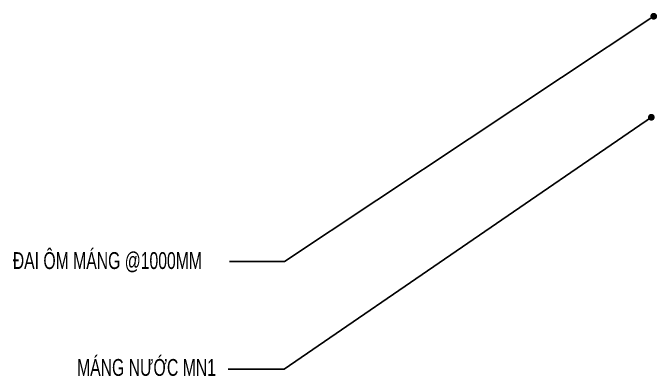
# Model space of a CAD drawing. Header units: inches. Extents: x 2 to 32666, y -5537 to 22.
# Drawn here: x 32570.6 to 32666.4, y -3938.6 to -3884.7 of the extents above; entities that cross this region are included whole.
import ezdxf

# ---------------------------------------------------------------- set-up
doc = ezdxf.new("R2010")
doc.units = ezdxf.units.IN
doc.header["$MEASUREMENT"] = 0
doc.layers.add('3', color=3, linetype='Continuous')
doc.layers.add('DIM', color=8, linetype='Continuous')
doc.styles.add('ST1', font='vnshx.shx', dxfattribs={"width": 0.7})
doc.styles.add('ST1H', font='vnshxh.shx', dxfattribs={"width": 0.7})
doc.dimstyles.new('4', dxfattribs={"dimtxt": 2.5, "dimasz": 1, "dimexe": 1, "dimexo": 0, "dimgap": 1, "dimtad": 1, "dimdec": 0, "dimlfac": 4, "dimzin": 0, "dimdsep": 46, "dimtxsty": 'ST1', "dimblk": 'ARCHTICK', "dimcen": 1, "dimdle": 1, "dimclrd": 8, "dimclre": 8, "dimclrt": 3, "dimadec": 0, "dimazin": 0, "dimtfac": 1, "dimtdec": 0, "dimtix": 1, "dimtmove": 1, "dimatfit": 3, "dimldrblk": 'OPEN30', "dimfxl": 0.18, "dimtfill": 1, "dimtolj": 1, "dimtzin": 0, "dimlwd": -1, "dimlwe": -1, "dimarcsym": 2})

# ---------------------------------------------------------------- blocks, each defined once
blk = doc.blocks.new('_ArchTick')
at = {"color": 0, "linetype": 'ByBlock', "const_width": 0.15}
blk.add_lwpolyline([(-0.5, -0.5), (0.5, 0.5)], dxfattribs=at)
blk = doc.blocks.new('DOT')
at = {"color": 0, "linetype": 'ByBlock'}
blk.add_line((-0.5, 0), (-1, 0), dxfattribs=at)
at = {"color": 0, "linetype": 'ByBlock', "const_width": 0.5}
blk.add_lwpolyline([(-0.25, 0, 1), (0.25, 0, 1)], format="xyb", close=True, dxfattribs=at)

msp = doc.modelspace()

# ---------------------------------------------------------------- texts
at = {"layer": '3', "style": 'ST1H', "width": 0.7}
for s, p in [('®ai «m m¸ng @1000MM', (32570.6089, -3922.7395)), ('m¸ng n\xadíc mn1', (32580.1609, -3938.6098))]:
    msp.add_text(s, height=2.5, dxfattribs=at).set_placement(p)

# ---------------------------------------------------------------- leaders
at = {"layer": 'DIM'}
for points in [[(32665.8836, -3885.2106), (32610.979, -3921.6458), (32602.806, -3921.6458)], [(32665.525, -3900.216), (32610.9304, -3937.6196), (32602.6114, -3937.6196)]]:
    msp.add_leader(points, dimstyle='4', override={"dimgap": 1, "dimtad": 0, "dimzin": 8, "dimldrblk": 'DOT'}, dxfattribs=at)

doc.saveas('drawing.dxf')
